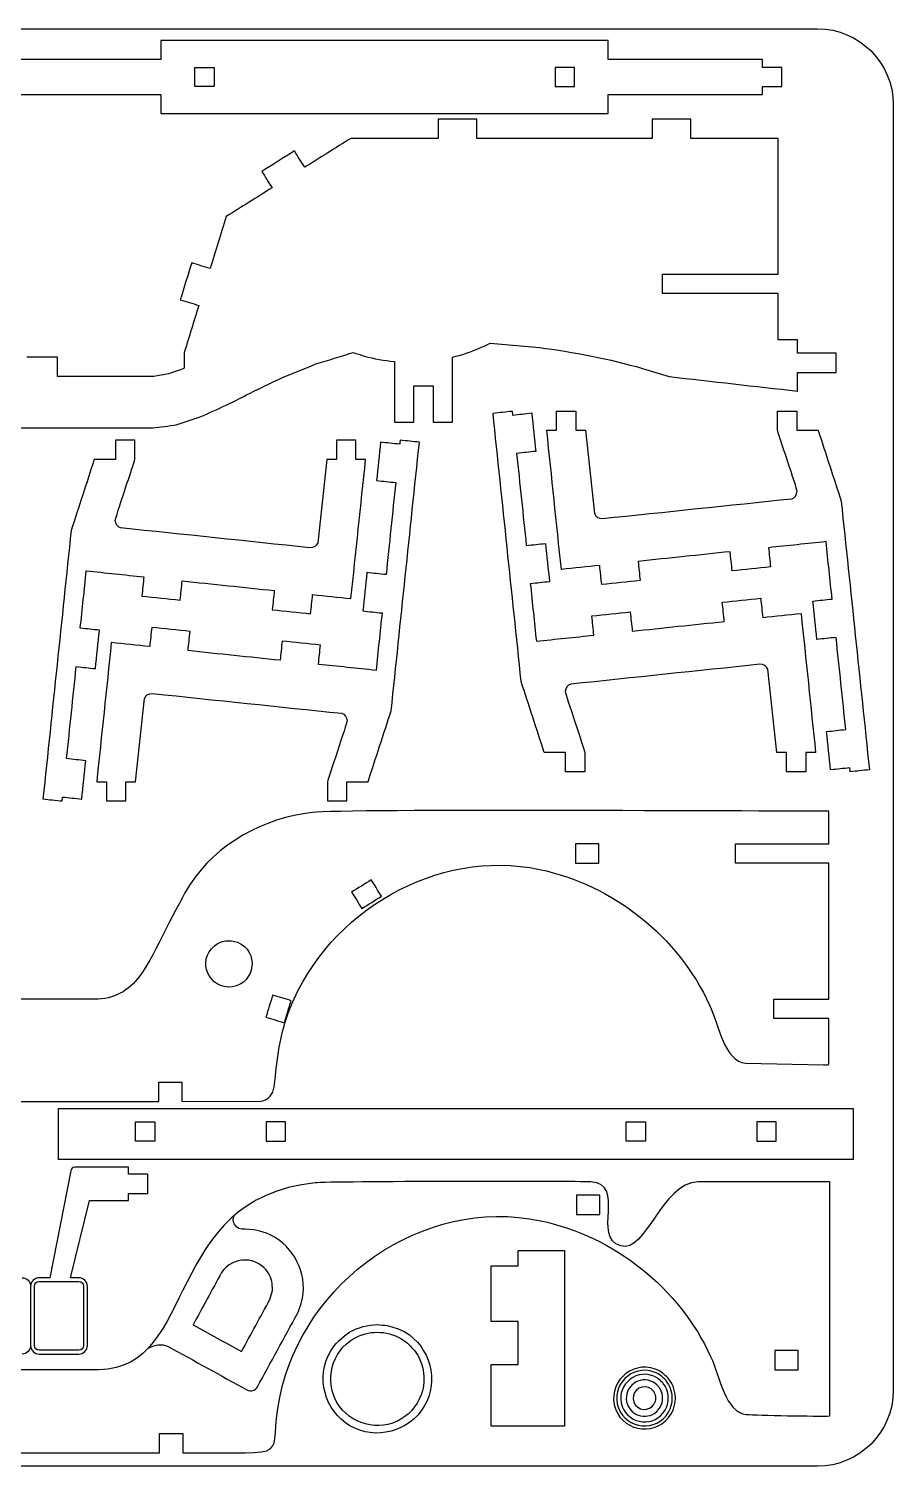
# Model space of a CAD drawing. Extents: x 5 to 585, y 8 to 489.
# Drawn here: x 470.7 to 584.9, y 298.8 to 488.8 of the extents above; entities that cross this region are included whole.
import ezdxf

# ---------------------------------------------------------------- set-up
doc = ezdxf.new("R2010")
doc.units = 0
doc.layers.get('0').update_dxf_attribs({"linetype": 'CONTINUOUS'})

msp = doc.modelspace()

# ---------------------------------------------------------------- linework, layer by layer
at = {"color": 5}
for p, q in [((304.925322, 488.822037), (574.925322, 488.822037)), ((584.925322, 478.821937), (584.925322, 308.822037)), ((574.925322, 298.822037), (304.925322, 298.822037))]:
    msp.add_line(p, q, dxfattribs=at)
at = {"color": 3}
for p, q in [((531.649922, 447.253637), (538.148122, 446.674637)), ((544.255022, 435.743337), (545.445822, 424.730337)), ((510.054522, 431.887937), (508.863722, 420.874937)), ((569.541022, 393.156537), (568.350222, 404.169537)), ((484.768522, 389.301137), (485.959322, 400.314137)), ((565.410822, 352.107137), (575.701722, 351.883237)), ((490.891322, 347.050037), (501.385422, 347.080837)), ((478.461277, 338.34044), (476.738477, 338.33874)), ((483.825977, 338.34044), (478.461277, 338.34044)), ((483.825977, 337.42734), (483.825977, 338.34044)), ((476.209977, 337.86904), (473.436777, 323.74274)), ((486.375977, 337.42734), (483.825977, 337.42734)), ((486.375977, 334.87734), (486.375977, 337.42734)), ((483.825977, 333.94374), (483.825977, 334.87734)), ((483.825977, 334.87734), (486.375977, 334.87734)), ((476.161077, 323.74274), (478.703077, 333.94374)), ((478.703077, 333.94374), (483.825977, 333.94374)), ((473.436777, 323.74274), (472.017777, 323.74274)), ((477.291177, 323.74274), (476.161077, 323.74274)), ((470.906977, 322.63194), (470.906977, 314.76674)), ((470.906977, 322.63194), (470.906977, 314.76674)), ((478.401977, 314.76674), (478.401977, 322.63194)), ((472.017777, 313.65594), (477.291177, 313.65594))]:
    msp.add_line(p, q, dxfattribs=at)
at = {"color": 0}
for p, q in [((472.017777, 323.24274), (477.291177, 323.24274)), ((471.406977, 314.76674), (471.406977, 322.63194)), ((477.901977, 322.63194), (477.901977, 314.76674)), ((477.291177, 314.15594), (472.017777, 314.15594))]:
    msp.add_line(p, q, dxfattribs=at)
at = {"color": 7}
msp.add_line((502.537822, 320.876137), (502.862522, 322.073537), dxfattribs=at)
at = {"color": 5}
for points in [[(574.925322, 488.822037), (580.425222, 488.822037), (584.925322, 484.322037), (584.925322, 478.821937)], [(584.925322, 308.822037), (584.925322, 303.322037), (580.425222, 298.822037), (574.925322, 298.822037)]]:
    msp.add_open_spline(points, degree=3, dxfattribs=at)
at = {"color": 3}
for points in [[(547.262122, 487.286037), (527.548422, 487.286037), (507.834722, 487.286037), (488.121022, 487.286037)], [(488.121022, 487.286037), (488.121022, 486.436337), (488.121022, 485.586637), (488.121022, 484.736937)], [(547.262122, 484.736937), (547.262122, 485.586637), (547.262122, 486.436337), (547.262122, 487.286037)], [(488.121022, 484.736937), (481.323222, 484.736937), (474.525422, 484.736937), (467.727622, 484.736937)], [(567.655622, 484.736937), (560.857822, 484.736937), (554.059922, 484.736937), (547.262122, 484.736937)], [(567.655622, 483.717237), (567.655622, 484.057137), (567.655622, 484.397037), (567.655622, 484.736937)], [(570.204822, 483.717237), (569.355122, 483.717237), (568.505322, 483.717237), (567.655622, 483.717237)], [(570.204822, 481.168037), (570.204822, 482.017737), (570.204822, 482.867537), (570.204822, 483.717237)], [(567.655622, 480.148437), (567.655622, 480.488337), (567.655622, 480.828137), (567.655622, 481.168037)], [(567.655622, 481.168037), (568.505322, 481.168037), (569.355122, 481.168037), (570.204822, 481.168037)], [(467.727622, 480.148437), (474.525422, 480.148437), (481.323222, 480.148437), (488.121022, 480.148437)], [(488.121022, 480.148437), (488.121022, 479.298737), (488.121022, 478.448937), (488.121022, 477.599237)], [(547.262122, 477.599237), (547.262122, 478.448937), (547.262122, 479.298737), (547.262122, 480.148437)], [(547.262122, 480.148437), (554.059922, 480.148437), (560.857822, 480.148437), (567.655622, 480.148437)], [(488.121022, 477.599237), (507.834722, 477.599237), (527.548422, 477.599237), (547.262122, 477.599237)], [(529.892322, 476.871137), (528.192822, 476.871137), (526.493422, 476.871137), (524.793922, 476.871137)], [(524.793922, 476.871137), (524.793922, 476.021437), (524.793922, 475.171737), (524.793922, 474.322037)], [(529.892322, 474.322037), (529.892322, 475.171737), (529.892322, 476.021437), (529.892322, 476.871137)], [(558.151222, 476.871137), (556.451822, 476.871137), (554.752322, 476.871137), (553.052922, 476.871137)], [(553.052922, 476.871137), (553.052922, 476.021437), (553.052922, 475.171737), (553.052922, 474.322037)], [(558.151222, 474.322037), (558.151222, 475.171737), (558.151222, 476.021437), (558.151222, 476.871137)], [(513.213622, 474.322037), (511.187422, 473.051037), (509.161322, 471.779937), (507.135122, 470.508937)], [(524.793922, 474.322037), (520.933822, 474.322037), (517.073722, 474.322037), (513.213622, 474.322037)], [(553.052922, 474.322037), (545.332722, 474.322037), (537.612522, 474.322037), (529.892322, 474.322037)], [(569.731522, 474.322037), (565.871422, 474.322037), (562.011322, 474.322037), (558.151222, 474.322037)], [(569.731522, 456.370937), (569.731522, 462.354637), (569.731522, 468.338337), (569.731522, 474.322037)], [(505.780422, 472.668437), (504.340822, 471.765337), (502.901122, 470.862237), (501.461522, 469.959137)], [(507.135122, 470.508937), (506.683522, 471.228737), (506.232022, 471.948637), (505.780422, 472.668437)], [(501.461522, 469.959137), (501.913022, 469.239337), (502.364622, 468.519437), (502.816122, 467.799637)], [(502.816122, 467.799637), (500.789922, 466.528637), (498.763822, 465.257637), (496.737622, 463.986637)], [(496.737622, 463.986637), (496.034322, 461.700537), (495.331022, 459.414437), (494.627722, 457.128337)], [(492.191222, 457.877937), (491.691522, 456.253637), (491.191822, 454.629237), (490.692122, 453.004937)], [(494.627722, 457.128337), (493.815522, 457.378237), (493.003422, 457.628037), (492.191222, 457.877937)], [(554.438722, 453.821737), (554.438722, 454.671437), (554.438722, 455.521237), (554.438722, 456.370937)], [(554.438722, 456.370937), (559.536322, 456.370937), (564.633922, 456.370937), (569.731522, 456.370937)], [(490.692122, 453.004937), (491.504322, 452.755037), (492.316422, 452.505237), (493.128622, 452.255337)], [(493.128622, 452.255337), (492.488722, 450.175337), (491.848922, 448.095437), (491.209022, 446.015437)], [(569.731522, 453.821737), (564.633922, 453.821737), (559.536322, 453.821737), (554.438722, 453.821737)], [(569.731522, 447.702737), (569.731522, 449.742437), (569.731522, 451.782037), (569.731522, 453.821737)], [(526.650422, 445.411737), (527.829722, 445.694837), (529.129022, 446.120537), (530.240922, 446.595237)], [(530.240922, 446.595237), (530.710622, 446.814737), (531.180222, 447.034137), (531.649922, 447.253637)], [(538.148122, 446.674637), (542.538522, 446.135137), (547.544022, 445.146437), (551.793322, 443.934137)], [(572.280722, 447.702737), (571.431022, 447.702737), (570.581222, 447.702737), (569.731522, 447.702737)], [(572.280722, 445.927437), (572.280722, 446.519237), (572.280722, 447.110937), (572.280722, 447.702737)], [(474.470722, 445.397037), (473.111122, 445.397037), (471.751622, 445.397037), (470.392022, 445.397037)], [(474.470722, 442.847837), (474.470722, 443.697537), (474.470722, 444.547337), (474.470722, 445.397037)], [(491.209022, 446.015437), (491.209022, 445.324537), (491.209022, 444.633537), (491.209022, 443.942637)], [(508.589322, 444.512637), (510.235122, 445.015937), (511.880822, 445.519237), (513.526622, 446.022537)], [(513.526622, 446.022537), (514.021622, 445.868637), (514.516722, 445.714737), (515.011722, 445.560837)], [(515.011722, 445.560837), (516.342322, 445.195537), (517.635622, 444.983437), (519.002822, 444.846237)], [(519.002822, 444.846237), (519.002822, 442.170637), (519.002822, 439.495137), (519.002822, 436.819537)], [(526.650422, 436.819437), (526.650422, 439.683537), (526.650422, 442.547637), (526.650422, 445.411737)], [(577.379122, 445.927437), (575.679622, 445.927437), (573.980222, 445.927437), (572.280722, 445.927437)], [(577.379122, 443.378237), (577.379122, 444.227937), (577.379122, 445.077737), (577.379122, 445.927437)], [(487.170622, 442.847837), (482.937322, 442.847837), (478.704022, 442.847837), (474.470722, 442.847837)], [(489.157922, 443.196637), (488.495522, 443.080337), (487.833022, 442.964137), (487.170622, 442.847837)], [(491.209022, 443.942637), (490.525322, 443.693937), (489.841622, 443.445337), (489.157922, 443.196637)], [(496.659622, 439.029237), (499.045822, 440.169537), (501.775922, 441.645137), (504.195822, 442.718137)], [(504.195822, 442.718137), (505.660322, 443.316337), (507.124822, 443.914437), (508.589322, 444.512637)], [(551.793322, 443.934137), (552.967122, 443.572037), (554.140922, 443.209937), (555.314722, 442.847837)], [(555.314722, 442.847837), (560.970022, 442.207237), (566.625422, 441.566637), (572.280722, 440.926037)], [(572.280722, 440.926037), (572.280722, 441.743437), (572.280722, 442.560837), (572.280722, 443.378237)], [(572.280722, 443.378237), (573.980222, 443.378237), (575.679622, 443.378237), (577.379122, 443.378237)], [(521.552022, 436.819537), (521.552022, 438.414037), (521.552022, 440.008537), (521.552022, 441.603037)], [(521.552022, 441.603037), (522.401722, 441.603037), (523.251522, 441.603037), (524.101222, 441.603037)], [(524.101222, 441.603037), (524.101222, 440.008537), (524.101222, 438.414037), (524.101222, 436.819537)], [(493.326822, 437.511437), (494.437722, 438.017337), (495.548722, 438.523337), (496.659622, 439.029237)], [(490.157122, 436.462637), (491.213722, 436.812237), (492.270222, 437.161837), (493.326822, 437.511437)], [(532.022722, 438.026437), (532.867822, 438.115137), (533.712822, 438.203837), (534.557922, 438.292537)], [(535.748122, 402.532837), (534.506322, 414.364037), (533.264522, 426.195237), (532.022722, 438.026437)], [(534.557922, 438.292537), (534.576222, 438.117737), (534.594622, 437.942837), (534.612922, 437.768037)], [(534.612922, 437.768037), (535.458022, 437.856737), (536.303122, 437.945537), (537.148222, 438.034237)], [(537.148222, 438.034237), (537.325622, 436.344037), (537.503122, 434.653937), (537.680522, 432.963737)], [(540.417122, 435.743337), (540.417122, 436.593037), (540.417122, 437.442837), (540.417122, 438.292537)], [(540.417122, 438.292537), (541.266822, 438.292537), (542.116622, 438.292537), (542.966322, 438.292537)], [(542.966322, 438.292537), (542.966322, 437.442837), (542.966322, 436.593037), (542.966322, 435.743337)], [(569.639122, 435.743337), (569.639122, 436.593037), (569.639122, 437.442837), (569.639122, 438.292537)], [(569.639122, 438.292537), (570.488822, 438.292537), (571.338622, 438.292537), (572.188322, 438.292537)], [(572.188322, 438.292537), (572.188322, 437.442837), (572.188322, 436.593037), (572.188322, 435.743337)], [(424.565622, 436.071237), (445.395622, 436.071237), (466.225622, 436.071137), (487.055622, 436.071137)], [(487.055622, 436.071137), (488.089422, 436.201637), (489.123322, 436.332137), (490.157122, 436.462637)], [(519.002822, 436.819537), (519.852522, 436.819537), (520.702322, 436.819537), (521.552022, 436.819537)], [(524.101222, 436.819537), (524.950922, 436.819537), (525.800722, 436.819437), (526.650422, 436.819437)], [(541.058322, 417.358237), (540.415122, 423.486637), (539.771822, 429.614937), (539.128622, 435.743337)], [(539.128622, 435.743337), (539.558122, 435.743337), (539.987622, 435.743337), (540.417122, 435.743337)], [(542.966322, 435.743337), (543.395922, 435.743337), (543.825422, 435.743337), (544.255022, 435.743337)], [(572.224922, 427.687737), (572.206322, 428.072637), (569.704322, 435.331837), (569.639122, 435.743337)], [(572.188322, 435.743337), (573.125522, 435.743337), (574.062822, 435.743337), (575.000022, 435.743337)], [(575.000022, 435.743337), (576.016022, 432.617937), (577.031922, 429.492437), (578.047922, 426.367037)], [(484.670422, 434.437137), (483.820722, 434.437137), (482.970922, 434.437137), (482.121222, 434.437137)], [(482.121222, 434.437137), (482.121222, 433.587437), (482.121222, 432.737637), (482.121222, 431.887937)], [(484.670422, 431.887937), (484.670422, 432.737637), (484.670422, 433.587437), (484.670422, 434.437137)], [(513.892422, 434.437137), (513.042722, 434.437137), (512.192922, 434.437137), (511.343222, 434.437137)], [(511.343222, 434.437137), (511.343222, 433.587437), (511.343222, 432.737637), (511.343222, 431.887937)], [(513.892422, 431.887937), (513.892422, 432.737637), (513.892422, 433.587437), (513.892422, 434.437137)], [(517.161322, 434.178837), (516.983922, 432.488637), (516.806422, 430.798537), (516.629022, 429.108337)], [(519.696622, 433.912637), (518.851522, 434.001337), (518.006422, 434.090137), (517.161322, 434.178837)], [(518.561422, 398.677437), (519.803222, 410.508637), (521.045022, 422.339837), (522.286822, 434.171037)], [(519.751622, 434.437137), (519.733322, 434.262337), (519.714922, 434.087437), (519.696622, 433.912637)], [(522.286822, 434.171037), (521.441722, 434.259737), (520.596722, 434.348437), (519.751622, 434.437137)], [(479.309522, 431.887937), (478.293522, 428.762537), (477.277622, 425.637037), (476.261622, 422.511637)], [(482.121222, 431.887937), (481.184022, 431.887937), (480.246722, 431.887937), (479.309522, 431.887937)], [(482.084622, 423.832337), (482.103222, 424.217237), (484.605222, 431.476437), (484.670422, 431.887937)], [(511.343222, 431.887937), (510.913622, 431.887937), (510.484122, 431.887937), (510.054522, 431.887937)], [(513.251222, 413.502837), (513.894422, 419.631237), (514.537722, 425.759537), (515.180922, 431.887937)], [(515.180922, 431.887937), (514.751422, 431.887937), (514.321922, 431.887937), (513.892422, 431.887937)], [(537.680522, 432.963737), (536.835422, 432.875037), (535.990322, 432.786337), (535.145222, 432.697637)], [(535.145222, 432.697637), (535.570922, 428.641237), (535.996722, 424.584837), (536.422422, 420.528437)], [(516.629022, 429.108337), (517.474122, 429.019637), (518.319222, 428.930937), (519.164322, 428.842237)], [(519.164322, 428.842237), (518.738622, 424.785837), (518.312822, 420.729437), (517.887122, 416.673037)], [(571.504722, 426.705537), (571.908622, 426.803537), (572.194222, 427.223037), (572.224922, 427.687737)], [(546.504322, 424.081537), (554.837822, 424.956237), (563.171222, 425.830837), (571.504722, 426.705537)], [(578.047922, 426.367037), (579.289722, 414.535837), (580.531522, 402.704637), (581.773322, 390.873437)], [(482.804822, 422.850137), (482.400922, 422.948137), (482.115322, 423.367637), (482.084622, 423.832337)], [(545.445822, 424.730337), (545.596322, 424.295937), (546.026022, 424.062737), (546.504322, 424.081537)], [(476.261622, 422.511637), (475.019822, 410.680437), (473.778022, 398.849237), (472.536222, 387.018037)], [(507.805222, 420.226137), (499.471722, 421.100837), (491.138322, 421.975437), (482.804822, 422.850137)], [(508.863722, 420.874937), (508.713222, 420.440537), (508.283522, 420.207337), (507.805222, 420.226137)], [(536.422422, 420.528437), (537.267522, 420.617137), (538.112622, 420.705737), (538.957722, 420.794437)], [(538.957722, 420.794437), (539.135122, 419.104237), (539.312622, 417.414137), (539.490022, 415.723937)], [(576.044822, 421.030437), (573.509522, 420.764337), (570.974322, 420.498237), (568.439022, 420.232137)], [(568.439022, 420.232137), (568.527722, 419.387037), (568.616522, 418.541937), (568.705222, 417.696837)], [(576.841322, 413.442037), (576.575822, 415.971537), (576.310322, 418.500937), (576.044822, 421.030437)], [(563.368622, 419.699937), (559.312222, 419.274137), (555.255722, 418.848437), (551.199322, 418.422637)], [(551.199322, 418.422637), (551.288022, 417.577537), (551.376722, 416.732537), (551.465422, 415.887437)], [(563.634722, 417.164637), (563.546022, 418.009737), (563.457322, 418.854837), (563.368622, 419.699937)], [(477.468222, 409.586637), (477.733722, 412.116137), (477.999222, 414.645537), (478.264722, 417.175037)], [(478.264722, 417.175037), (480.800022, 416.908937), (483.335222, 416.642837), (485.870522, 416.376737)], [(485.870522, 416.376737), (485.781822, 415.531637), (485.693022, 414.686537), (485.604322, 413.841437)], [(515.351822, 416.939037), (515.174422, 415.248837), (514.996922, 413.558737), (514.819522, 411.868537)], [(517.887122, 416.673037), (517.042022, 416.761737), (516.196922, 416.850337), (515.351822, 416.939037)], [(546.128822, 417.890437), (544.438622, 417.713037), (542.748522, 417.535637), (541.058322, 417.358237)], [(546.394922, 415.355137), (546.306222, 416.200237), (546.217522, 417.045337), (546.128822, 417.890437)], [(568.705222, 417.696837), (567.015022, 417.519437), (565.324922, 417.342037), (563.634722, 417.164637)], [(490.674822, 413.309237), (490.763522, 414.154337), (490.852222, 414.999437), (490.940922, 415.844537)], [(490.940922, 415.844537), (494.997322, 415.418737), (499.053822, 414.993037), (503.110222, 414.567237)], [(503.110222, 414.567237), (503.021522, 413.722137), (502.932822, 412.877137), (502.844122, 412.032037)], [(539.490022, 415.723937), (538.644922, 415.635237), (537.799822, 415.546537), (536.954722, 415.457837)], [(536.954722, 415.457837), (537.220222, 412.928337), (537.485722, 410.398937), (537.751222, 407.869437)], [(551.465422, 415.887437), (549.775222, 415.710037), (548.085122, 415.532537), (546.394922, 415.355137)], [(485.604322, 413.841437), (487.294522, 413.664037), (488.984622, 413.486637), (490.674822, 413.309237)], [(507.914622, 411.499737), (508.003322, 412.344837), (508.092022, 413.189937), (508.180722, 414.035037)], [(508.180722, 414.035037), (509.870922, 413.857637), (511.561022, 413.680237), (513.251222, 413.502837)], [(562.330622, 413.012437), (564.020822, 413.189837), (565.710922, 413.367337), (567.401122, 413.544737)], [(562.596722, 410.477237), (562.508022, 411.322337), (562.419322, 412.167337), (562.330622, 413.012437)], [(567.401122, 413.544737), (567.489822, 412.699637), (567.578522, 411.854537), (567.667222, 411.009437)], [(574.306022, 413.175937), (575.151122, 413.264637), (575.996222, 413.353337), (576.841322, 413.442037)], [(574.838322, 408.105437), (574.660922, 409.795637), (574.483422, 411.485737), (574.306022, 413.175937)], [(502.844122, 412.032037), (504.534322, 411.854637), (506.224422, 411.677137), (507.914622, 411.499737)], [(514.819522, 411.868537), (515.664622, 411.779837), (516.509722, 411.691137), (517.354822, 411.602437)], [(517.354822, 411.602437), (517.089322, 409.072937), (516.823822, 406.543537), (516.558322, 404.014037)], [(545.090822, 411.203037), (546.781022, 411.380437), (548.471122, 411.557837), (550.161322, 411.735237)], [(545.357022, 408.667737), (545.268322, 409.512837), (545.179522, 410.357937), (545.090822, 411.203037)], [(550.161322, 411.735237), (550.250022, 410.890137), (550.338722, 410.045037), (550.427422, 409.199937)], [(550.427422, 409.199937), (554.483822, 409.625737), (558.540322, 410.051437), (562.596722, 410.477237)], [(567.667222, 411.009437), (569.357422, 411.186837), (571.047522, 411.364237), (572.737722, 411.541637)], [(572.737722, 411.541637), (573.380922, 405.413237), (574.024222, 399.284937), (574.667422, 393.156537)], [(480.003522, 409.320537), (479.158422, 409.409237), (478.313322, 409.497937), (477.468222, 409.586637)], [(479.471222, 404.250037), (479.648622, 405.940237), (479.826122, 407.630337), (480.003522, 409.320537)], [(486.908422, 409.689337), (486.819722, 408.844237), (486.731022, 407.999137), (486.642322, 407.154037)], [(491.978922, 409.157037), (490.288722, 409.334437), (488.598622, 409.511937), (486.908422, 409.689337)], [(491.712822, 406.621837), (491.801522, 407.466937), (491.890222, 408.311937), (491.978922, 409.157037)], [(537.751222, 407.869437), (540.286522, 408.135537), (542.821722, 408.401637), (545.357022, 408.667737)], [(481.571822, 407.686237), (480.928622, 401.557837), (480.285322, 395.429537), (479.642122, 389.301137)], [(486.642322, 407.154037), (484.952122, 407.331437), (483.262022, 407.508837), (481.571822, 407.686237)], [(503.882122, 405.344537), (499.825722, 405.770337), (495.769222, 406.196037), (491.712822, 406.621837)], [(504.148222, 407.879837), (504.059522, 407.034737), (503.970822, 406.189637), (503.882122, 405.344537)], [(509.218722, 407.347637), (507.528522, 407.525037), (505.838422, 407.702437), (504.148222, 407.879837)], [(508.952522, 404.812337), (509.041222, 405.657437), (509.130022, 406.502537), (509.218722, 407.347637)], [(577.373622, 408.371437), (576.528522, 408.282737), (575.683422, 408.194137), (574.838322, 408.105437)], [(578.650822, 396.202237), (578.225122, 400.258637), (577.799322, 404.315037), (577.373622, 408.371437)], [(516.558322, 404.014037), (514.023022, 404.280137), (511.487822, 404.546237), (508.952522, 404.812337)], [(567.291722, 404.818337), (558.958222, 403.943637), (550.624822, 403.069037), (542.291322, 402.194337)], [(568.350222, 404.169537), (568.199722, 404.603937), (567.770022, 404.837137), (567.291722, 404.818337)], [(475.658722, 392.346837), (476.084422, 396.403237), (476.510222, 400.459637), (476.935922, 404.516037)], [(476.935922, 404.516037), (477.781022, 404.427337), (478.626122, 404.338737), (479.471222, 404.250037)], [(485.959322, 400.314137), (486.109822, 400.748537), (486.539522, 400.981737), (487.017822, 400.962937)], [(487.017822, 400.962937), (495.351322, 400.088237), (503.684722, 399.213637), (512.018222, 398.338937)], [(538.796022, 393.156537), (537.780022, 396.281937), (536.764122, 399.407437), (535.748122, 402.532837)], [(542.291322, 402.194337), (541.887422, 402.096337), (541.601822, 401.676837), (541.571122, 401.212137)], [(541.571122, 401.212137), (541.589722, 400.827237), (544.091722, 393.568037), (544.156922, 393.156537)], [(512.738422, 397.356737), (512.719822, 396.971837), (510.217822, 389.712637), (510.152622, 389.301137)], [(512.018222, 398.338937), (512.422122, 398.240937), (512.707722, 397.821437), (512.738422, 397.356737)], [(515.513522, 389.301137), (516.529522, 392.426537), (517.545422, 395.552037), (518.561422, 398.677437)], [(576.115522, 395.936137), (576.960622, 396.024837), (577.805722, 396.113537), (578.650822, 396.202237)], [(576.647822, 390.865637), (576.470422, 392.555837), (576.292922, 394.245937), (576.115522, 395.936137)], [(478.194022, 392.080737), (477.348922, 392.169437), (476.503822, 392.258137), (475.658722, 392.346837)], [(477.661722, 387.010237), (477.839122, 388.700437), (478.016622, 390.390537), (478.194022, 392.080737)], [(541.607722, 393.156537), (540.670522, 393.156537), (539.733222, 393.156537), (538.796022, 393.156537)], [(541.607722, 390.607337), (541.607722, 391.457037), (541.607722, 392.306837), (541.607722, 393.156537)], [(544.156922, 393.156537), (544.156922, 392.306837), (544.156922, 391.457037), (544.156922, 390.607337)], [(570.829722, 393.156537), (570.400122, 393.156537), (569.970622, 393.156537), (569.541022, 393.156537)], [(570.829722, 390.607337), (570.829722, 391.457037), (570.829722, 392.306837), (570.829722, 393.156537)], [(574.667422, 393.156537), (574.237922, 393.156537), (573.808422, 393.156537), (573.378922, 393.156537)], [(573.378922, 393.156537), (573.378922, 392.306837), (573.378922, 391.457037), (573.378922, 390.607337)], [(544.156922, 390.607337), (543.307222, 390.607337), (542.457422, 390.607337), (541.607722, 390.607337)], [(573.378922, 390.607337), (572.529222, 390.607337), (571.679422, 390.607337), (570.829722, 390.607337)], [(579.183122, 391.131837), (578.338022, 391.043137), (577.492922, 390.954337), (576.647822, 390.865637)], [(579.238122, 390.607337), (579.219822, 390.782137), (579.201422, 390.957037), (579.183122, 391.131837)], [(581.773322, 390.873437), (580.928222, 390.784737), (580.083222, 390.696037), (579.238122, 390.607337)], [(479.642122, 389.301137), (480.071622, 389.301137), (480.501122, 389.301137), (480.930622, 389.301137)], [(480.930622, 389.301137), (480.930622, 388.451437), (480.930622, 387.601637), (480.930622, 386.751937)], [(483.479822, 386.751937), (483.479822, 387.601637), (483.479822, 388.451437), (483.479822, 389.301137)], [(483.479822, 389.301137), (483.909422, 389.301137), (484.338922, 389.301137), (484.768522, 389.301137)], [(510.152622, 389.301137), (510.152622, 388.451437), (510.152622, 387.601637), (510.152622, 386.751937)], [(512.701822, 386.751937), (512.701822, 387.601637), (512.701822, 388.451437), (512.701822, 389.301137)], [(512.701822, 389.301137), (513.639022, 389.301137), (514.576322, 389.301137), (515.513522, 389.301137)], [(472.536222, 387.018037), (473.381322, 386.929337), (474.226322, 386.840637), (475.071422, 386.751937)], [(475.071422, 386.751937), (475.089722, 386.926737), (475.108122, 387.101637), (475.126422, 387.276437)], [(475.126422, 387.276437), (475.971522, 387.187737), (476.816622, 387.098937), (477.661722, 387.010237)], [(480.930622, 386.751937), (481.780322, 386.751937), (482.630122, 386.751937), (483.479822, 386.751937)], [(576.416722, 385.393937), (567.347422, 385.393937), (512.429322, 385.721737), (508.124022, 385.233337)], [(510.152622, 386.751937), (511.002322, 386.751937), (511.852122, 386.751937), (512.701822, 386.751937)], [(508.124022, 385.233337), (501.766022, 384.512137), (495.471722, 381.094537), (491.944922, 375.691837)], [(576.402122, 381.073237), (576.407022, 382.513437), (576.411822, 383.953737), (576.416722, 385.393937)], [(505.223622, 359.406037), (510.303222, 372.134137), (524.589422, 380.551837), (538.176022, 377.706337)], [(564.064122, 378.524037), (564.064122, 379.373737), (564.064122, 380.223537), (564.064122, 381.073237)], [(564.064122, 381.073237), (568.176822, 381.073237), (572.289422, 381.073237), (576.402122, 381.073237)], [(576.402122, 378.524037), (572.289422, 378.524037), (568.176822, 378.524037), (564.064122, 378.524037)], [(576.414822, 360.573137), (576.410622, 366.556737), (576.406322, 372.540437), (576.402122, 378.524037)], [(538.176022, 377.706337), (547.895022, 375.670837), (556.513922, 368.794837), (560.656522, 359.770437)], [(491.944922, 375.691837), (490.391122, 373.311537), (487.194522, 366.238337), (485.609722, 363.999937)], [(485.609722, 363.999937), (484.142922, 361.928137), (482.360022, 360.673837), (479.819522, 360.573137)], [(479.819522, 360.573137), (472.726322, 360.573137), (465.633222, 360.573137), (458.540022, 360.573137)], [(503.089322, 348.970537), (503.566322, 352.790137), (503.730322, 355.664237), (505.223622, 359.406037)], [(560.656522, 359.770437), (561.843222, 357.185337), (562.647822, 352.265137), (565.410822, 352.107137)], [(569.162522, 358.023937), (569.162522, 358.873637), (569.162522, 359.723437), (569.162522, 360.573137)], [(569.162522, 360.573137), (571.579922, 360.573137), (573.997422, 360.573137), (576.414822, 360.573137)], [(576.416722, 358.023937), (573.998622, 358.023937), (571.580622, 358.023937), (569.162522, 358.023937)], [(576.416722, 351.904937), (576.416722, 353.944637), (576.416722, 355.984237), (576.416722, 358.023937)], [(575.701722, 351.883237), (575.940022, 351.890437), (576.178422, 351.897737), (576.416722, 351.904937)], [(487.832322, 347.050037), (487.832322, 347.899737), (487.832322, 348.749437), (487.832322, 349.599137)], [(487.832322, 349.599137), (488.852022, 349.599137), (489.871622, 349.599137), (490.891322, 349.599137)], [(490.891322, 349.599137), (490.891322, 348.749437), (490.891322, 347.899737), (490.891322, 347.050037)], [(501.385422, 347.080837), (502.347022, 347.247537), (502.956622, 347.991037), (503.089322, 348.970537)], [(465.554922, 347.050037), (472.980722, 347.050037), (480.406522, 347.050037), (487.832322, 347.050037)], [(474.595922, 339.347637), (474.595922, 341.606537), (474.595922, 343.865437), (474.595922, 346.124337)], [(474.595922, 346.124337), (509.604722, 346.124337), (544.613522, 346.124337), (579.622322, 346.124337)], [(579.622322, 346.124337), (579.622322, 343.865437), (579.622322, 341.606537), (579.622322, 339.347637)], [(579.622322, 339.347637), (544.613522, 339.347637), (509.604722, 339.347637), (474.595922, 339.347637)], [(476.738477, 338.33874), (476.463377, 338.33844), (476.226077, 338.14394), (476.209977, 337.86904)], [(544.933622, 336.410137), (542.737822, 336.510937), (510.553722, 336.491037), (508.510622, 336.280937)], [(548.896222, 327.941237), (544.999322, 329.075737), (549.771222, 336.187937), (544.933622, 336.410137)], [(559.167222, 336.410137), (554.203422, 336.263737), (552.292522, 326.952537), (548.896222, 327.941237)], [(576.549422, 336.410137), (570.755322, 336.410137), (564.961322, 336.410137), (559.167222, 336.410137)], [(576.549422, 305.465037), (576.549422, 315.780037), (576.549422, 326.095137), (576.549422, 336.410137)], [(508.510622, 336.280937), (488.336922, 334.206137), (493.088622, 311.722437), (479.939122, 311.585137)], [(503.826022, 307.918437), (506.987822, 323.280137), (522.722122, 334.533837), (538.302522, 331.270737)], [(538.302522, 331.270737), (548.023322, 329.234837), (556.642922, 322.357837), (560.786722, 313.331837)], [(535.364222, 325.302237), (535.364222, 325.975037), (535.364222, 326.647837), (535.364222, 327.320637)], [(535.364222, 327.320637), (537.403522, 327.320637), (539.442922, 327.320637), (541.482222, 327.320637)], [(541.482222, 327.320637), (541.482222, 319.581637), (541.482222, 311.842737), (541.482222, 304.103737)], [(531.795322, 317.972337), (531.795322, 320.415637), (531.795322, 322.858937), (531.795322, 325.302237)], [(531.795322, 325.302237), (532.984922, 325.302237), (534.174622, 325.302237), (535.364222, 325.302237)], [(469.796177, 323.74274), (470.406977, 323.74274), (470.906977, 323.24294), (470.906977, 322.63194)], [(472.017777, 323.74274), (471.406977, 323.74274), (470.906977, 323.24294), (470.906977, 322.63194)], [(478.401977, 322.63194), (478.401977, 323.24264), (477.901877, 323.74274), (477.291177, 323.74274)], [(513.113622, 316.569037), (514.112822, 317.153637), (515.581322, 317.548937), (516.735822, 317.548937)], [(516.735822, 317.548937), (517.165822, 317.510337), (517.595822, 317.471837), (518.025822, 317.433237)], [(518.025822, 317.433237), (518.858722, 317.204637), (519.569722, 317.030137), (520.357922, 316.569037)], [(535.364222, 317.972337), (534.174622, 317.972337), (532.984922, 317.972337), (531.795322, 317.972337)], [(535.364222, 312.261137), (535.364222, 314.164837), (535.364222, 316.068637), (535.364222, 317.972337)], [(510.539122, 313.994437), (511.100322, 314.953737), (512.154322, 316.007837), (513.113622, 316.569037)], [(520.357922, 316.569037), (523.737322, 314.592037), (524.909922, 310.131437), (522.932522, 306.750137)], [(470.906977, 314.76674), (470.906977, 314.15574), (470.407177, 313.65594), (469.796177, 313.65594)], [(470.906977, 314.76674), (470.906977, 314.15574), (471.406777, 313.65594), (472.017777, 313.65594)], [(477.291177, 313.65594), (477.902177, 313.65594), (478.401977, 314.15604), (478.401977, 314.76674)], [(513.113622, 304.175537), (509.734522, 306.152437), (508.561322, 310.613437), (510.539122, 313.994437)], [(479.939122, 311.585137), (478.032922, 311.565237), (458.681122, 311.475737), (457.332922, 311.694237)], [(531.795322, 304.103737), (531.795322, 306.822837), (531.795322, 309.542037), (531.795322, 312.261137)], [(531.795322, 312.261137), (532.984922, 312.261137), (534.174622, 312.261137), (535.364222, 312.261137)], [(553.474122, 311.653737), (550.220422, 312.862637), (547.007522, 309.649737), (548.216422, 306.396037)], [(555.173822, 310.455537), (554.649922, 310.979437), (554.216822, 311.377737), (553.474122, 311.653737)], [(560.786722, 313.331837), (562.036822, 310.608837), (562.717422, 305.929237), (565.541722, 305.667337)], [(555.577222, 309.885137), (555.442722, 310.075237), (555.308322, 310.265437), (555.173822, 310.455537)], [(555.577222, 305.759337), (556.303022, 307.000137), (556.303122, 308.644537), (555.577222, 309.885137)], [(491.010022, 300.609337), (506.458422, 300.654637), (502.089322, 299.480537), (503.826022, 307.918437)], [(522.932522, 306.750137), (520.956322, 303.370937), (516.494022, 302.197837), (513.113622, 304.175537)], [(548.216422, 306.396037), (549.405222, 303.196437), (553.848722, 302.804537), (555.577222, 305.759337)], [(541.482222, 304.103737), (538.253222, 304.103737), (535.024322, 304.103737), (531.795322, 304.103737)], [(565.541722, 305.667337), (566.903322, 305.541037), (574.917822, 305.415737), (576.549422, 305.465037)], [(487.950522, 300.609337), (487.950522, 301.459237), (487.950522, 302.309037), (487.950522, 303.158937)], [(487.950522, 303.158937), (488.970322, 303.158937), (489.990222, 303.158937), (491.010022, 303.158937)], [(491.010022, 303.158937), (491.010022, 302.309037), (491.010022, 301.459237), (491.010022, 300.609337)], [(465.669522, 300.609337), (473.096522, 300.609337), (480.523522, 300.609337), (487.950522, 300.609337)]]:
    msp.add_open_spline(points, degree=3, dxfattribs=at)
at = {"color": 7}
for points in [[(492.607622, 481.168037), (492.607622, 482.017737), (492.607622, 482.867537), (492.607622, 483.717237)], [(492.607622, 483.717237), (493.457322, 483.717237), (494.307122, 483.717237), (495.156822, 483.717237)], [(495.156822, 483.717237), (495.156822, 482.867537), (495.156822, 482.017737), (495.156822, 481.168037)], [(542.775522, 483.717237), (541.925822, 483.717237), (541.076022, 483.717237), (540.226322, 483.717237)], [(540.226322, 483.717237), (540.226322, 482.867537), (540.226322, 482.017737), (540.226322, 481.168037)], [(542.775522, 481.168037), (542.775522, 482.017737), (542.775522, 482.867537), (542.775522, 483.717237)], [(495.156822, 481.168037), (494.307122, 481.168037), (493.457322, 481.168037), (492.607622, 481.168037)], [(540.226322, 481.168037), (541.076022, 481.168037), (541.925822, 481.168037), (542.775522, 481.168037)], [(546.001922, 381.073237), (544.982222, 381.073237), (543.962622, 381.073237), (542.942922, 381.073237)], [(542.942922, 381.073237), (542.942922, 380.223537), (542.942922, 379.373737), (542.942922, 378.524037)], [(546.001922, 378.524037), (546.001922, 379.373737), (546.001922, 380.223537), (546.001922, 381.073237)], [(542.942922, 378.524037), (543.962622, 378.524037), (544.982222, 378.524037), (546.001922, 378.524037)], [(515.927822, 376.328637), (515.064022, 375.786837), (514.200322, 375.244937), (513.336522, 374.703137)], [(517.282522, 374.169237), (516.830922, 374.889037), (516.379422, 375.608837), (515.927822, 376.328637)], [(513.336522, 374.703137), (513.788122, 373.983337), (514.239622, 373.263437), (514.691222, 372.543637)], [(514.691222, 372.543637), (515.555022, 373.085537), (516.418722, 373.627337), (517.282522, 374.169237)], [(502.902722, 361.105437), (502.602922, 360.130837), (502.303022, 359.156237), (502.003222, 358.181637)], [(505.339122, 360.355837), (504.527022, 360.605737), (503.714822, 360.855537), (502.902722, 361.105437)], [(504.439722, 357.432137), (504.739522, 358.406737), (505.039322, 359.381237), (505.339122, 360.355837)], [(502.003222, 358.181637), (502.815422, 357.931837), (503.627522, 357.681937), (504.439722, 357.432137)], [(484.773122, 341.799937), (484.773122, 342.649637), (484.773122, 343.499337), (484.773122, 344.349037)], [(484.773122, 344.349037), (485.622822, 344.349037), (486.472622, 344.349037), (487.322322, 344.349037)], [(487.322322, 344.349037), (487.322322, 343.499337), (487.322322, 342.649637), (487.322322, 341.799937)], [(502.025122, 344.349037), (502.025122, 343.499337), (502.025122, 342.649637), (502.025122, 341.799937)], [(504.574222, 344.349037), (503.724522, 344.349037), (502.874822, 344.349037), (502.025122, 344.349037)], [(504.574222, 341.799937), (504.574222, 342.649637), (504.574222, 343.499337), (504.574222, 344.349037)], [(549.643822, 341.799937), (549.643822, 342.649637), (549.643822, 343.499337), (549.643822, 344.349037)], [(549.643822, 344.349037), (550.493522, 344.349037), (551.343322, 344.349037), (552.193022, 344.349037)], [(552.193022, 344.349037), (552.193022, 343.499337), (552.193022, 342.649637), (552.193022, 341.799937)], [(569.445122, 344.349037), (568.595422, 344.349037), (567.745622, 344.349037), (566.895922, 344.349037)], [(566.895922, 344.349037), (566.895922, 343.499337), (566.895922, 342.649637), (566.895922, 341.799937)], [(569.445122, 341.799937), (569.445122, 342.649637), (569.445122, 343.499337), (569.445122, 344.349037)], [(487.322322, 341.799937), (486.472622, 341.799937), (485.622822, 341.799937), (484.773122, 341.799937)], [(502.025122, 341.799937), (502.874822, 341.799937), (503.724522, 341.799937), (504.574222, 341.799937)], [(552.193022, 341.799937), (551.343322, 341.799937), (550.493522, 341.799937), (549.643822, 341.799937)], [(566.895922, 341.799937), (567.745622, 341.799937), (568.595422, 341.799937), (569.445122, 341.799937)], [(543.070122, 334.638237), (543.070122, 333.788337), (543.070122, 332.938537), (543.070122, 332.088637)], [(546.129622, 334.638237), (545.109822, 334.638237), (544.089922, 334.638237), (543.070122, 334.638237)], [(546.129622, 332.088637), (546.129622, 332.938537), (546.129622, 333.788337), (546.129622, 334.638237)], [(543.070122, 332.088637), (544.089922, 332.088637), (545.109822, 332.088637), (546.129622, 332.088637)], [(502.315322, 324.372537), (500.915022, 326.600437), (497.606922, 326.670437), (496.130822, 324.414837)], [(496.130822, 324.414837), (494.877022, 322.112537), (493.623222, 319.810137), (492.369422, 317.507837)], [(502.862522, 322.073537), (502.872222, 322.922737), (502.798322, 323.604037), (502.315322, 324.372537)], [(498.776422, 313.969037), (500.030222, 316.271437), (501.284022, 318.573737), (502.537822, 320.876137)], [(492.369422, 317.507837), (494.505122, 316.328237), (496.640722, 315.148637), (498.776422, 313.969037)], [(569.294022, 314.134737), (569.294022, 313.284837), (569.294022, 312.435037), (569.294022, 311.585137)], [(572.353622, 314.134737), (571.333722, 314.134737), (570.313922, 314.134737), (569.294022, 314.134737)], [(572.353622, 311.585137), (572.353622, 312.435037), (572.353622, 313.284837), (572.353622, 314.134737)], [(569.294022, 311.585137), (570.313922, 311.585137), (571.333722, 311.585137), (572.353622, 311.585137)]]:
    msp.add_open_spline(points, degree=3, dxfattribs=at)
at = {"color": 0}
for points in [[(497.580122, 362.203437), (494.501622, 361.738437), (492.780922, 365.675937), (495.213522, 367.618437)], [(495.213522, 367.618437), (496.067122, 368.300037), (497.221122, 368.474437), (498.238122, 368.076237)], [(498.238122, 368.076237), (501.136522, 366.942437), (500.657622, 362.668337), (497.580122, 362.203437)], [(497.841822, 330.806037), (497.635422, 331.166137), (497.628722, 331.598137), (497.820022, 331.968037)], [(502.085822, 329.613537), (499.501422, 330.646837), (498.527922, 329.608837), (497.841822, 330.806037)], [(506.923222, 321.687737), (507.242822, 325.061637), (505.250922, 328.348037), (502.085822, 329.613537)], [(471.406977, 322.63194), (471.406977, 322.96664), (471.682777, 323.24274), (472.017777, 323.24274)], [(477.291177, 323.24274), (477.626177, 323.24274), (477.901977, 322.96694), (477.901977, 322.63194)], [(506.167622, 319.011937), (506.505722, 319.641937), (506.855622, 320.974237), (506.923222, 321.687737)], [(500.887022, 309.315037), (502.647222, 312.547337), (504.407422, 315.779637), (506.167622, 319.011937)], [(511.401022, 307.253937), (509.698522, 310.164537), (510.709022, 314.005637), (513.617422, 315.707137)], [(513.617422, 315.707137), (515.493222, 316.804537), (517.978222, 316.804437), (519.854122, 315.707137)], [(519.854122, 315.707137), (520.141522, 315.503937), (520.429022, 315.300737), (520.716422, 315.097537)], [(472.017777, 314.15594), (471.682777, 314.15594), (471.406977, 314.43194), (471.406977, 314.76674)], [(477.901977, 314.76674), (477.901977, 314.43174), (477.625877, 314.15594), (477.291177, 314.15594)], [(486.430922, 314.431537), (487.210722, 314.861237), (488.221522, 315.047237), (489.066522, 314.671737)], [(489.066522, 314.671737), (492.543822, 312.751137), (496.021022, 310.830637), (499.498322, 308.910037)], [(520.716422, 315.097537), (521.226422, 314.587537), (521.686822, 314.146737), (522.070622, 313.490637)], [(522.070622, 313.490637), (523.773222, 310.580337), (522.762322, 306.738537), (519.854122, 305.037437)], [(553.330222, 311.270737), (550.402722, 312.358337), (547.512022, 309.467637), (548.599722, 306.540237)], [(553.144122, 310.775537), (550.638422, 311.706537), (548.164222, 309.232237), (549.095122, 306.726537)], [(552.883422, 310.081637), (550.968822, 310.793037), (549.078122, 308.902437), (549.789522, 306.987737)], [(553.883622, 309.376537), (553.575322, 309.684837), (553.320422, 309.919237), (552.883422, 310.081637)], [(554.453122, 309.852837), (554.049622, 310.256337), (553.716122, 310.563037), (553.144122, 310.775537)], [(554.859422, 310.192637), (554.388122, 310.664037), (553.998422, 311.022337), (553.330222, 311.270737)], [(554.763822, 309.413537), (554.660222, 309.559937), (554.556722, 309.706437), (554.453122, 309.852837)], [(555.222422, 309.679437), (555.101422, 309.850437), (554.980522, 310.021637), (554.859422, 310.192637)], [(499.498322, 308.910037), (500.012922, 308.639437), (500.599522, 308.810837), (500.887022, 309.315037)], [(552.567422, 309.240637), (551.369122, 309.685837), (550.185922, 308.502637), (550.631122, 307.304337)], [(553.193422, 308.799337), (553.000422, 308.992337), (552.840922, 309.138937), (552.567422, 309.240637)], [(553.341922, 308.589337), (553.292422, 308.659337), (553.242922, 308.729337), (553.193422, 308.799337)], [(553.341922, 307.069837), (553.609222, 307.526837), (553.609322, 308.132437), (553.341922, 308.589337)], [(554.121022, 309.040937), (554.041822, 309.152837), (553.962722, 309.264737), (553.883622, 309.376537)], [(554.121022, 306.613137), (554.548122, 307.343237), (554.548122, 308.310937), (554.121022, 309.040937)], [(554.763822, 306.236237), (555.322722, 307.191837), (555.322822, 308.458137), (554.763822, 309.413537)], [(555.222422, 305.967337), (555.875422, 307.083737), (555.875522, 308.563237), (555.222422, 309.679437)], [(519.854122, 305.037437), (516.943622, 303.334937), (513.102222, 304.345537), (511.401022, 307.253937)], [(548.599722, 306.540237), (549.669322, 303.661437), (553.667222, 303.308837), (555.222422, 305.967337)], [(549.095122, 306.726537), (550.010622, 304.262537), (553.432622, 303.960737), (554.763822, 306.236237)], [(549.789522, 306.987737), (550.489122, 305.104937), (553.103822, 304.874337), (554.121022, 306.613137)], [(550.631122, 307.304337), (551.068922, 306.125937), (552.705322, 305.981637), (553.341922, 307.069837)]]:
    msp.add_open_spline(points, degree=3, dxfattribs=at)

doc.saveas('drawing.dxf')
